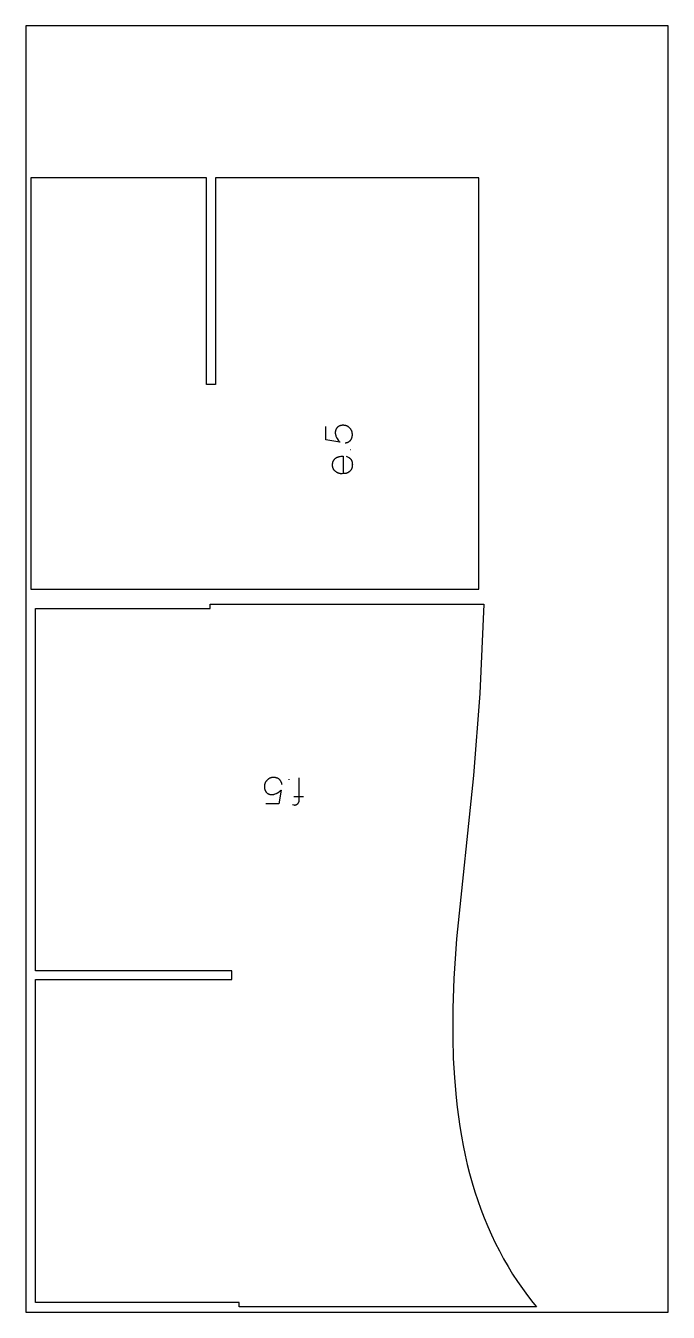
# Model space of a CAD drawing. Header units: millimetres. Extents: x 1718 to 33616, y 5029 to 7469.
# Drawn here: x 20118 to 21338, y 5029 to 7469 of the extents above; entities that cross this region are included whole.
import ezdxf

# ---------------------------------------------------------------- set-up
doc = ezdxf.new("R2010")
doc.units = ezdxf.units.MM
for name, color, linetype, true_color in [('ZZ_CORTE', 1, 'Continuous', 0xff0000), ('ZZ_GRABADO', 98, 'Continuous', 0x005600), ('ZZ_PANEL', 18, 'Continuous', 0x000000)]:
    doc.layers.add(name, color=color, linetype=linetype, true_color=true_color)

msp = doc.modelspace()

# ---------------------------------------------------------------- linework, layer by layer
at = {"layer": 'ZZ_CORTE'}
msp.add_lwpolyline([(20478.4, 7180.8), (20478.4, 6788.8), (20461.9, 6788.8), (20461.9, 7180.8), (20128.4, 7180.8), (20128.4, 6400.8), (20978.4, 6400.8), (20978.4, 7180.8)], close=True, dxfattribs=at)
for points in [[(21087.9, 5039.6), (20523.8, 5039.6), (20523.8, 5047.8), (20137.1, 5047.8), (20137.1, 5660.1), (20509.8, 5660.1), (20509.8, 5676.6), (20137.1, 5676.6), (20137.1, 6364), (20468.6, 6364), (20468.6, 6372.3), (20988, 6372.3)], [(20988, 6372.3), (20980.7, 6202.9), (20968.3, 6047), (20936.4, 5737.4), (20931.5, 5662.2), (20929.4, 5605.7), (20929.2, 5549), (20930.1, 5511.4), (20932.2, 5473.9), (20935.4, 5436.6), (20937.4, 5418.2), (20939.8, 5399.8), (20942.5, 5381.5), (20945.5, 5363.3), (20948.9, 5345.3), (20952.6, 5327.5), (20956.7, 5309.8), (20961.2, 5292.3), (20966, 5275), (20971.2, 5257.9), (20976.7, 5241.1), (20982.6, 5224.5), (20988.9, 5208.2), (20995.6, 5192.1), (21002.6, 5176.3), (21009.9, 5160.8), (21017.7, 5145.6), (21025.7, 5130.7), (21034.1, 5116.1), (21042.9, 5101.8), (21051.9, 5087.8), (21061.3, 5074.2), (21071.1, 5060.9), (21081.1, 5047.9), (21087.9, 5039.6)]]:
    msp.add_lwpolyline(points, dxfattribs=at)
at = {"layer": 'ZZ_GRABADO'}
for points in [[(20725.9, 6678.1), (20726, 6678.2), (20726.2, 6678.2), (20726.4, 6678.2), (20726.5, 6678.3), (20726.9, 6678.3), (20727.3, 6678.5), (20727.7, 6678.6), (20728.2, 6678.7), (20729.2, 6679.1), (20729.5, 6679.2), (20729.7, 6679.3), (20730, 6679.4), (20730.3, 6679.5), (20730.6, 6679.7), (20730.8, 6679.8), (20731.1, 6680), (20731.4, 6680.1), (20731.7, 6680.3), (20731.9, 6680.5), (20732.2, 6680.7), (20732.5, 6680.8), (20732.8, 6681), (20733.1, 6681.3), (20733.6, 6681.7), (20733.9, 6681.9), (20734.2, 6682.2), (20734.4, 6682.4), (20734.7, 6682.7), (20734.9, 6682.9), (20735.2, 6683.2), (20735.4, 6683.5), (20735.6, 6683.7), (20735.8, 6684), (20736, 6684.3), (20736.2, 6684.6), (20736.4, 6684.9), (20736.5, 6685.2), (20736.7, 6685.6), (20736.9, 6685.9), (20737, 6686.2), (20737.3, 6686.9), (20737.5, 6687.5), (20737.7, 6688.2), (20737.9, 6688.8), (20738.1, 6689.4), (20738.3, 6690), (20738.3, 6690.4), (20738.4, 6690.7), (20738.4, 6690.9), (20738.5, 6691.2), (20738.5, 6691.5), (20738.6, 6691.8), (20738.6, 6692.1), (20738.6, 6692.5), (20738.6, 6692.8), (20738.6, 6693.1), (20738.6, 6693.8), (20738.6, 6694.4), (20738.6, 6695.1), (20738.5, 6695.9), (20738.5, 6696.6), (20738.4, 6697), (20738.4, 6697.4), (20738.3, 6697.7), (20738.2, 6698.1), (20738.2, 6698.4), (20738.1, 6698.8), (20738, 6699.1), (20737.9, 6699.4), (20737.8, 6699.8), (20737.7, 6700.1), (20737.6, 6700.4), (20737.4, 6700.7), (20737.3, 6701), (20737.2, 6701.3), (20737, 6701.5), (20736.9, 6701.8), (20736.7, 6702.1), (20736.6, 6702.4), (20736.4, 6702.6), (20736.2, 6702.9), (20736.1, 6703.2), (20735.9, 6703.4), (20735.7, 6703.7), (20735.5, 6704), (20735, 6704.5), (20734.5, 6705.1), (20734.1, 6705.6), (20733.5, 6706.2), (20733, 6706.7), (20732.5, 6707.2), (20732, 6707.6), (20731.5, 6708.1), (20731, 6708.4), (20730.5, 6708.8), (20730.3, 6708.9), (20730.1, 6709.1), (20729.8, 6709.2), (20729.6, 6709.4), (20729.4, 6709.5), (20729.2, 6709.6), (20728.9, 6709.8), (20728.7, 6709.9), (20728.5, 6710), (20728.2, 6710.1), (20727.9, 6710.2), (20727.7, 6710.3), (20727.4, 6710.4), (20727.1, 6710.5), (20726.8, 6710.6), (20726.5, 6710.7), (20726.2, 6710.7), (20725.9, 6710.8), (20725.3, 6710.9), (20724.6, 6711.1), (20724, 6711.2), (20723.4, 6711.3), (20722.8, 6711.3), (20722.2, 6711.4), (20721.6, 6711.4), (20721, 6711.5), (20720.4, 6711.5), (20720.1, 6711.5), (20719.9, 6711.4), (20719.6, 6711.4), (20719.3, 6711.4), (20719, 6711.4), (20718.7, 6711.3), (20718.4, 6711.3), (20718.1, 6711.2), (20717.8, 6711.2), (20717.5, 6711.1), (20717.2, 6711), (20716.8, 6711), (20716.5, 6710.9), (20716.2, 6710.8), (20715.6, 6710.6), (20714.9, 6710.4), (20714.6, 6710.2), (20714.3, 6710.1), (20714, 6710), (20713.7, 6709.8), (20713.4, 6709.7), (20713.1, 6709.6), (20712.8, 6709.4), (20712.6, 6709.3), (20712.3, 6709.1), (20712, 6708.9), (20711.8, 6708.8), (20711.5, 6708.6), (20711.2, 6708.4), (20711, 6708.2), (20710.7, 6708.1), (20710.5, 6707.9), (20710.3, 6707.7), (20710, 6707.5), (20709.8, 6707.3), (20709.6, 6707.1), (20709.4, 6706.9), (20709.2, 6706.7), (20709.1, 6706.4), (20708.9, 6706.2), (20708.7, 6706), (20708.6, 6705.8), (20708.4, 6705.6), (20708.3, 6705.3), (20708.2, 6705.1), (20708, 6704.9), (20707.9, 6704.6), (20707.8, 6704.4), (20707.6, 6703.9), (20707.4, 6703.3), (20707.2, 6702.8), (20707, 6702.2), (20706.8, 6701.6), (20706.6, 6701), (20706.5, 6700.4), (20706.3, 6699.7), (20706.3, 6699.4), (20706.2, 6699.1), (20706.2, 6698.8), (20706.1, 6698.5), (20706.1, 6698.2), (20706.1, 6697.9), (20706.1, 6697.7), (20706, 6697.4), (20706, 6697.1), (20706, 6696.9), (20706.1, 6696.6), (20706.1, 6696.4), (20706.1, 6696.1), (20706.1, 6695.9), (20706.2, 6695.5), (20706.3, 6695), (20706.4, 6694.6), (20706.5, 6694.1), (20706.6, 6693.7), (20706.7, 6693.3), (20706.8, 6692.9), (20706.9, 6692.5), (20707.4, 6691), (20708, 6689.4), (20708.2, 6689), (20708.4, 6688.6), (20708.5, 6688.3), (20708.7, 6687.9), (20708.9, 6687.5), (20709.1, 6687.1), (20709.4, 6686.8), (20709.6, 6686.4), (20711.6, 6683.3), (20712.1, 6682.6), (20712.6, 6681.9), (20712.9, 6681.6), (20713.1, 6681.3), (20713.4, 6681), (20713.6, 6680.7), (20714, 6680.3), (20714.2, 6680.1), (20714.3, 6679.9), (20714.4, 6679.9), (20714.5, 6679.8), (20714.5, 6679.8), (20714.5, 6679.8), (20714.6, 6679.7), (20714.6, 6679.7), (20714.6, 6679.7), (20714.6, 6679.7), (20714.6, 6679.7), (20714.6, 6679.7), (20714.6, 6679.7), (20714.7, 6679.7), (20714.7, 6679.7), (20714.7, 6679.7), (20714.7, 6679.7), (20714.7, 6679.7), (20714.7, 6679.7), (20714.7, 6679.7), (20714.7, 6679.7), (20714.7, 6679.7), (20714.7, 6679.7), (20714.7, 6679.7), (20714.7, 6679.7), (20714.7, 6679.7), (20714.7, 6679.7), (20714.7, 6679.7), (20714.7, 6679.7), (20714.7, 6679.7), (20714.7, 6679.7), (20714.7, 6679.7), (20714.7, 6679.7)], [(20714.7, 6679.7), (20688.3, 6684), (20688.3, 6709)], [(20724.8, 6678), (20725.9, 6678.1)], [(20735.3, 6665.2), (20734.2, 6665.2)], [(20726.7, 6652.8), (20727.9, 6652.3), (20729.1, 6651.7), (20730.4, 6651.1), (20731.6, 6650.5), (20731.9, 6650.3), (20732.2, 6650.2), (20732.5, 6650), (20732.8, 6649.8), (20733.1, 6649.5), (20733.4, 6649.3), (20733.7, 6649.1), (20734, 6648.8), (20734.3, 6648.6), (20734.5, 6648.3), (20734.8, 6648), (20735, 6647.7), (20735.3, 6647.4), (20735.6, 6647.1), (20735.8, 6646.7), (20736, 6646.4), (20736.3, 6646.1), (20736.5, 6645.7), (20736.7, 6645.3), (20736.9, 6645), (20737.1, 6644.6), (20737.3, 6644.2), (20737.4, 6643.8), (20737.6, 6643.4), (20737.7, 6643), (20737.8, 6642.5), (20738, 6642.1), (20738.1, 6641.7), (20738.2, 6641.2), (20738.3, 6640.7), (20738.3, 6640.3), (20738.4, 6639.8), (20738.4, 6639.3), (20738.5, 6638.9), (20738.5, 6638.4), (20738.5, 6637.9), (20738.5, 6637.4), (20738.6, 6637), (20738.6, 6636.5), (20738.5, 6636), (20738.5, 6635.5), (20738.5, 6635.1), (20738.5, 6634.6), (20738.4, 6634.1), (20738.4, 6633.7), (20738.3, 6633.2), (20738.2, 6632.7), (20738.1, 6632.3), (20738, 6631.8), (20737.9, 6631.3), (20737.8, 6630.9), (20737.7, 6630.5), (20737.5, 6630), (20737.4, 6629.6), (20737.2, 6629.2), (20737, 6628.8), (20736.8, 6628.3), (20736.6, 6627.9), (20736.4, 6627.5), (20736.1, 6627.2), (20735.9, 6626.8), (20735.6, 6626.4), (20735.3, 6626), (20735, 6625.7), (20734.7, 6625.3), (20734.4, 6625), (20734.1, 6624.7), (20733.8, 6624.3), (20733.4, 6624), (20733.1, 6623.7), (20732.8, 6623.4), (20732.4, 6623.2), (20732.1, 6622.9), (20731.7, 6622.6), (20731.4, 6622.4), (20731, 6622.2), (20730.7, 6621.9), (20730.3, 6621.7), (20729.9, 6621.5), (20729.5, 6621.3), (20729.2, 6621.1), (20728.8, 6621), (20728.4, 6620.8), (20728, 6620.7), (20727.6, 6620.5), (20727.2, 6620.4), (20726.8, 6620.3), (20726.3, 6620.2), (20725.9, 6620.1), (20725.5, 6620), (20725, 6619.9), (20724.6, 6619.8), (20724.2, 6619.8), (20723.7, 6619.7), (20723.2, 6619.7), (20722.8, 6619.7), (20719.3, 6619.6), (20717.7, 6619.6), (20716.2, 6619.6), (20716, 6619.6), (20715.8, 6619.6), (20715.6, 6619.6), (20715.5, 6619.7), (20715.3, 6619.7), (20715.1, 6619.7), (20714.9, 6619.7), (20714.7, 6619.8), (20714.5, 6619.8), (20714.3, 6619.9), (20713.9, 6620), (20713.4, 6620.1), (20713, 6620.3), (20712.6, 6620.4), (20712.1, 6620.6), (20711.7, 6620.8), (20711.2, 6621), (20710.7, 6621.2), (20710.2, 6621.5), (20709.8, 6621.8), (20709.2, 6622), (20708.7, 6622.3), (20708.3, 6622.6), (20707.8, 6622.9), (20707.4, 6623.2), (20706.9, 6623.5), (20706.5, 6623.8), (20706.1, 6624.2), (20705.8, 6624.5), (20705.4, 6624.8), (20705.1, 6625.1), (20704.7, 6625.4), (20704.4, 6625.7), (20704.3, 6625.9), (20704.2, 6626.1), (20704, 6626.2), (20703.9, 6626.4), (20703.8, 6626.6), (20703.7, 6626.7), (20703.5, 6626.9), (20703.4, 6627.1), (20703.2, 6627.4), (20703, 6627.7), (20702.8, 6628.1), (20702.6, 6628.4), (20702.5, 6628.8), (20702.3, 6629.2), (20702.1, 6629.5), (20702, 6629.9), (20701.9, 6630.3), (20701.7, 6630.6), (20701.6, 6631), (20701.5, 6631.4), (20701.4, 6631.8), (20701.3, 6632.2), (20701.2, 6632.6), (20701.2, 6633), (20701.1, 6633.4), (20701.1, 6633.8), (20701, 6634.2), (20701, 6634.6), (20700.9, 6635), (20700.9, 6635.4), (20700.9, 6635.8), (20700.9, 6636.2), (20700.9, 6636.6), (20700.9, 6637), (20700.9, 6637.4), (20701, 6637.8), (20701, 6638.3), (20701.1, 6638.7), (20701.1, 6639.1), (20701.2, 6639.5), (20701.2, 6639.9), (20701.3, 6640.3), (20701.4, 6640.7), (20701.5, 6641.1), (20701.6, 6641.5), (20701.7, 6641.9), (20701.9, 6642.3), (20702, 6642.7), (20702.2, 6643), (20702.3, 6643.4), (20702.5, 6643.8), (20702.7, 6644.1), (20702.9, 6644.5), (20703.1, 6644.8), (20703.3, 6645.2), (20703.5, 6645.5), (20703.7, 6645.9), (20704, 6646.2), (20704.2, 6646.5), (20704.5, 6646.9), (20704.7, 6647.2), (20705, 6647.5), (20705.2, 6647.7), (20705.5, 6648), (20705.8, 6648.3), (20706.1, 6648.5), (20706.4, 6648.8), (20706.7, 6649), (20707, 6649.2), (20707.3, 6649.5), (20707.6, 6649.7), (20707.9, 6649.9), (20708.3, 6650.1), (20708.6, 6650.3), (20708.9, 6650.4), (20709.3, 6650.6), (20709.6, 6650.8), (20710, 6650.9), (20710.3, 6651.1), (20710.7, 6651.2), (20711.1, 6651.4), (20711.5, 6651.5), (20711.8, 6651.6), (20712.2, 6651.7), (20712.6, 6651.8), (20713, 6652), (20713.4, 6652), (20713.8, 6652.1), (20714.7, 6652.3), (20715.5, 6652.5), (20717.3, 6652.8), (20719.2, 6653), (20721.1, 6653.2)], [(20721.1, 6653.2), (20721.1, 6619.7)], [(20604.8, 6030.8), (20604.8, 6030.9), (20604.8, 6031.1), (20604.8, 6031.2), (20604.7, 6031.4), (20604.6, 6031.8), (20604.5, 6032.2), (20604.4, 6032.6), (20604.2, 6033.1), (20603.9, 6034.1), (20603.8, 6034.3), (20603.7, 6034.6), (20603.6, 6034.9), (20603.4, 6035.2), (20603.3, 6035.4), (20603.2, 6035.7), (20603, 6036), (20602.9, 6036.3), (20602.7, 6036.5), (20602.5, 6036.8), (20602.3, 6037.1), (20602.1, 6037.4), (20601.9, 6037.6), (20601.7, 6037.9), (20601.3, 6038.5), (20601.1, 6038.8), (20600.8, 6039), (20600.6, 6039.3), (20600.3, 6039.6), (20600.1, 6039.8), (20599.8, 6040), (20599.5, 6040.3), (20599.2, 6040.5), (20599, 6040.7), (20598.7, 6040.9), (20598.4, 6041.1), (20598.1, 6041.2), (20597.7, 6041.4), (20597.4, 6041.6), (20597.1, 6041.7), (20596.8, 6041.9), (20596.1, 6042.2), (20595.4, 6042.4), (20594.8, 6042.6), (20594.2, 6042.8), (20593.5, 6043), (20592.9, 6043.1), (20592.6, 6043.2), (20592.3, 6043.3), (20592, 6043.3), (20591.7, 6043.3), (20591.4, 6043.4), (20591.1, 6043.4), (20590.8, 6043.5), (20590.5, 6043.5), (20590.2, 6043.5), (20589.9, 6043.5), (20589.2, 6043.5), (20588.5, 6043.5), (20587.8, 6043.5), (20587.1, 6043.4), (20586.4, 6043.3), (20586, 6043.3), (20585.6, 6043.2), (20585.3, 6043.2), (20584.9, 6043.1), (20584.6, 6043), (20584.2, 6042.9), (20583.9, 6042.9), (20583.6, 6042.8), (20583.2, 6042.7), (20582.9, 6042.6), (20582.6, 6042.4), (20582.3, 6042.3), (20582, 6042.2), (20581.7, 6042.1), (20581.4, 6041.9), (20581.2, 6041.8), (20580.9, 6041.6), (20580.6, 6041.5), (20580.3, 6041.3), (20580.1, 6041.1), (20579.8, 6040.9), (20579.5, 6040.7), (20579.3, 6040.5), (20579, 6040.3), (20578.4, 6039.9), (20577.9, 6039.4), (20577.4, 6038.9), (20576.8, 6038.4), (20576.3, 6037.9), (20575.8, 6037.3), (20575.3, 6036.8), (20574.9, 6036.3), (20574.5, 6035.9), (20574.2, 6035.4), (20574, 6035.2), (20573.9, 6034.9), (20573.7, 6034.7), (20573.6, 6034.5), (20573.5, 6034.3), (20573.3, 6034), (20573.2, 6033.8), (20573.1, 6033.6), (20573, 6033.3), (20572.9, 6033.1), (20572.8, 6032.8), (20572.7, 6032.5), (20572.6, 6032.3), (20572.5, 6032), (20572.4, 6031.7), (20572.3, 6031.4), (20572.2, 6031.1), (20572.2, 6030.8), (20572, 6030.2), (20571.9, 6029.5), (20571.8, 6028.9), (20571.7, 6028.3), (20571.7, 6027.7), (20571.6, 6027.1), (20571.6, 6026.5), (20571.5, 6025.9), (20571.5, 6025.3), (20571.5, 6025), (20571.5, 6024.7), (20571.6, 6024.4), (20571.6, 6024.2), (20571.6, 6023.9), (20571.6, 6023.6), (20571.7, 6023.3), (20571.7, 6023), (20571.8, 6022.7), (20571.9, 6022.3), (20571.9, 6022), (20572, 6021.7), (20572.1, 6021.4), (20572.2, 6021.1), (20572.4, 6020.4), (20572.6, 6019.8), (20572.7, 6019.5), (20572.9, 6019.2), (20573, 6018.9), (20573.1, 6018.6), (20573.3, 6018.3), (20573.4, 6018), (20573.6, 6017.7), (20573.7, 6017.4), (20573.9, 6017.2), (20574, 6016.9), (20574.2, 6016.6), (20574.4, 6016.4), (20574.6, 6016.1), (20574.7, 6015.9), (20574.9, 6015.6), (20575.1, 6015.4), (20575.3, 6015.1), (20575.5, 6014.9), (20575.7, 6014.7), (20575.9, 6014.5), (20576.1, 6014.3), (20576.3, 6014.1), (20576.5, 6013.9), (20576.7, 6013.8), (20577, 6013.6), (20577.2, 6013.4), (20577.4, 6013.3), (20577.6, 6013.2), (20577.9, 6013), (20578.1, 6012.9), (20578.4, 6012.8), (20578.6, 6012.7), (20579.1, 6012.4), (20579.6, 6012.2), (20580.2, 6012), (20580.8, 6011.8), (20581.4, 6011.7), (20582, 6011.5), (20582.6, 6011.3), (20583.3, 6011.2), (20583.6, 6011.1), (20583.9, 6011.1), (20584.2, 6011), (20584.5, 6011), (20584.8, 6011), (20585, 6010.9), (20585.3, 6010.9), (20585.6, 6010.9), (20585.9, 6010.9), (20586.1, 6010.9), (20586.4, 6010.9), (20586.6, 6010.9), (20586.8, 6011), (20587.1, 6011), (20587.5, 6011.1), (20588, 6011.1), (20588.4, 6011.2), (20588.8, 6011.3), (20589.3, 6011.4), (20589.7, 6011.5), (20590.1, 6011.7), (20590.5, 6011.8), (20592, 6012.3), (20593.6, 6012.9), (20594, 6013.1), (20594.3, 6013.2), (20594.7, 6013.4), (20595.1, 6013.6), (20595.5, 6013.8), (20595.9, 6014), (20596.2, 6014.2), (20596.6, 6014.5), (20599.6, 6016.5), (20600.4, 6017), (20601.1, 6017.5), (20601.4, 6017.7), (20601.7, 6018), (20602, 6018.2), (20602.3, 6018.5), (20602.7, 6018.9), (20602.9, 6019.1), (20603, 6019.2), (20603.1, 6019.3), (20603.2, 6019.3), (20603.2, 6019.4), (20603.2, 6019.4), (20603.2, 6019.4), (20603.3, 6019.5), (20603.3, 6019.5), (20603.3, 6019.5), (20603.3, 6019.5), (20603.3, 6019.5), (20603.3, 6019.5), (20603.3, 6019.5), (20603.3, 6019.5), (20603.3, 6019.5), (20603.3, 6019.5), (20603.3, 6019.5), (20603.3, 6019.5), (20603.3, 6019.5), (20603.3, 6019.6), (20603.3, 6019.6), (20603.3, 6019.6), (20603.3, 6019.6), (20603.3, 6019.6), (20603.3, 6019.6), (20603.3, 6019.6), (20603.3, 6019.6), (20603.3, 6019.6), (20603.3, 6019.6), (20603.3, 6019.6), (20603.3, 6019.6), (20603.3, 6019.6)], [(20605, 6029.6), (20604.8, 6030.8)], [(20617.8, 6040.1), (20617.8, 6039.1)], [(20637.6, 5999.5), (20637.6, 6042.7)], [(20603.3, 6019.6), (20599, 5993.2), (20574, 5993.2)], [(20645.6, 6006.5), (20627.3, 6006.5)], [(20624.7, 5992.4), (20627.6, 5991.5), (20628.1, 5991.4), (20628.5, 5991.3), (20628.6, 5991.3), (20628.7, 5991.3), (20628.8, 5991.3), (20628.8, 5991.3), (20628.8, 5991.3), (20628.8, 5991.3), (20628.9, 5991.3), (20628.9, 5991.3), (20628.9, 5991.3), (20629.1, 5991.3), (20629.3, 5991.3), (20629.5, 5991.3), (20629.7, 5991.3), (20629.9, 5991.3), (20630.1, 5991.3), (20630.3, 5991.4), (20630.5, 5991.4), (20630.7, 5991.5), (20630.9, 5991.5), (20631, 5991.6), (20631.2, 5991.6), (20631.4, 5991.7), (20631.6, 5991.7), (20631.8, 5991.8), (20632, 5991.9), (20632.2, 5992), (20632.4, 5992.1), (20632.5, 5992.1), (20632.7, 5992.2), (20632.9, 5992.3), (20633.1, 5992.5), (20633.3, 5992.6), (20633.5, 5992.7), (20633.6, 5992.8), (20633.8, 5992.9), (20634, 5993.1), (20634.2, 5993.2), (20634.3, 5993.3), (20634.5, 5993.5), (20634.7, 5993.6), (20634.9, 5993.8), (20635, 5993.9), (20635.2, 5994.1), (20635.4, 5994.3), (20635.5, 5994.4), (20635.7, 5994.6), (20635.8, 5994.8), (20635.9, 5994.9), (20636.1, 5995.1), (20636.2, 5995.3), (20636.3, 5995.4), (20636.4, 5995.6), (20636.5, 5995.8), (20636.6, 5996), (20636.7, 5996.1), (20636.8, 5996.3), (20636.9, 5996.5), (20637, 5996.7), (20637.1, 5996.8), (20637.2, 5997), (20637.2, 5997.2), (20637.3, 5997.4), (20637.3, 5997.6), (20637.4, 5997.8), (20637.4, 5998), (20637.5, 5998.2), (20637.5, 5998.3), (20637.5, 5998.5), (20637.6, 5998.7), (20637.6, 5998.9), (20637.6, 5999.1), (20637.6, 5999.3), (20637.6, 5999.5)]]:
    msp.add_lwpolyline(points, dxfattribs=at)
at = {"layer": 'ZZ_PANEL'}
msp.add_lwpolyline([(20118.4, 5029.2), (21338.4, 5029.2), (21338.4, 7469.2), (20118.4, 7469.2)], close=True, dxfattribs=at)

doc.saveas('drawing.dxf')
